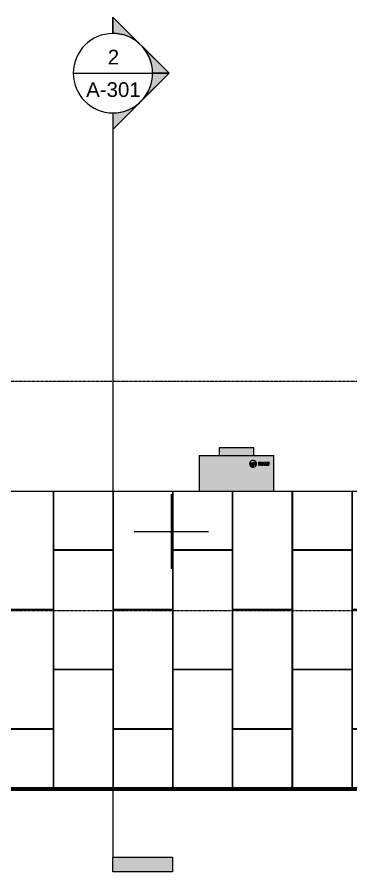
# Model space of a CAD drawing. Header units: inches. Extents: x 20426 to 81837, y -461 to 713.
# Drawn here: x 24415 to 24684, y -67 to 622 of the extents above; entities that cross this region are included whole.
import ezdxf

# ---------------------------------------------------------------- set-up
doc = ezdxf.new("R2010")
doc.units = ezdxf.units.IN
doc.header["$MEASUREMENT"] = 0
doc.linetypes.add('Grid Line 1_2_', pattern=[0.875, 0.5, -0.125, 0.125, -0.125])
for name, color, linetype, lineweight in [('A-FLOR-LEVL', 51, 'Continuous', 9), ('A-WALL-PATT', 111, 'Continuous', 13), ('C-TOPO', 7, 'Continuous', 9), ('G-ANNO-SYMB', 111, 'Continuous', 9), ('G-IMPT', 8, 'Continuous', 9), ('L-SITE-WALL', 31, 'Continuous', 13), ('M-EQPM', 50, 'Continuous', 9), ('M-HVAC-DUCT-CNTR', 70, 'Continuous', 9)]:
    doc.layers.add(name, color=color, linetype=linetype, lineweight=lineweight)
doc.styles.add('Arial_2', font='arial.ttf', dxfattribs={"height": 11.802395})

# ---------------------------------------------------------------- blocks, each defined once
blk = doc.blocks.new('Trane - 20-75 Ton Packaged Ind Rooftop DX Cooling Only and Extended Casing TAG_SXHLF20_ 0210035350 - PL_AS_HF001102-e2b63efd-16e1-40f1-8521-6466c1d8891c_dwg_Trane-SXHLF20-700801-Elevation - South')
at = {"layer": 'G-IMPT'}
for points in [[(22678.89, 240), (22678.89, 269), (22618.74, 269), (22618.74, 240), (22631.58, 240)], [(22648.86, 269), (22662.79, 269), (22662.79, 275.2), (22634.8, 275.2), (22634.8, 269), (22647.5, 269)]]:
    blk.add_hatch(color=256, dxfattribs=at).paths.add_polyline_path(points, flags=0)
for p, q in [((22618.74, 269), (22678.89, 269)), ((22618.74, 269), (22618.74, 240)), ((22634.8, 275.2), (22634.8, 269)), ((22662.79, 275.2), (22634.8, 275.2)), ((22662.79, 269), (22662.79, 275.2)), ((22678.89, 240), (22678.89, 269))]:
    blk.add_line(p, q, dxfattribs=at)
blk = doc.blocks.new('Trane - 20-75 Ton Packaged Ind Rooftop DX Cooling Only and Extended Casing TAG_SXHLF20_ 0210035350 - PL_AS_HF001102-e2b63efd-16e1-40f1-8521-6466c1d8891c_dwg_TRANEBIMLOGO-700802-Elevation - South')
at = {"layer": 'G-IMPT', "flags": 128}
for points in [[(22663.25, 262.38), (22659.51, 262.44), (22663.29, 262.51)], [(22663.15, 262.02), (22659.51, 262.08), (22663.18, 262.15)], [(22663.36, 262.74), (22659.55, 262.8), (22663.41, 262.87)], [(22668.33, 263.28), (22666.59, 263.28), (22666.39, 262.62), (22666.93, 262.62), (22666.52, 261.24), (22667.24, 261.24), (22667.65, 262.62), (22668.13, 262.62)], [(22670.58, 262.06), (22670.86, 262.65), (22670.93, 262.06)], [(22674.52, 262.71), (22675.24, 262.71), (22675.36, 263.28), (22673.92, 263.28), (22673.5, 261.24), (22674.94, 261.24), (22675.06, 261.82), (22674.34, 261.82), (22674.37, 261.99), (22675.09, 261.99), (22675.21, 262.54), (22674.49, 262.54)], [(22663.04, 261.66), (22659.55, 261.72), (22663.07, 261.79)], [(22662.93, 261.31), (22659.65, 261.36), (22662.96, 261.42)], [(22662.82, 260.95), (22659.8, 261), (22662.85, 261.06)], [(22662.71, 260.6), (22660.02, 260.64), (22662.74, 260.69)]]:
    blk.add_lwpolyline(points, close=True, dxfattribs=at)
for points in [[(22665, 261.85), (22661.65, 261.9), (22665.01, 261.96)], [(22665.03, 262.21), (22661.76, 262.26), (22665.03, 262.32)], [(22665.01, 262.57), (22661.87, 262.62), (22665, 262.68)], [(22664.95, 262.93), (22661.98, 262.98), (22664.92, 263.04)], [(22664.83, 263.29), (22662.09, 263.34), (22664.79, 263.39)], [(22669.34, 263.28), (22668.44, 263.28), (22667.85, 261.24), (22668.57, 261.24), (22668.76, 261.88), (22669.05, 261.24), (22670.19, 261.24), (22670.36, 261.6), (22670.99, 261.6), (22671.03, 261.24), (22672.22, 261.24), (22672.4, 262.14)], [(22669.22, 262.52), (22668.94, 262.52), (22669, 262.76), (22669.22, 262.76)], [(22672.92, 262.32), (22672.64, 263.28), (22671.98, 263.28), (22671.6, 261.49), (22671.38, 263.28), (22670.54, 263.28), (22669.67, 261.46), (22669.39, 262.07)], [(22672.4, 262.14), (22672.7, 261.24), (22673.36, 261.24), (22673.78, 263.28), (22673.12, 263.28), (22672.92, 262.32)], [(22664.92, 261.49), (22661.54, 261.54), (22664.95, 261.6)]]:
    blk.add_lwpolyline(points, dxfattribs=at)
at = {"layer": 'G-IMPT'}
for centre, radius, start, end in [((22662.26, 262.26), 2.78, 23.8503, 343.69736), ((22662.26, 262.26), 2.78, 16.13817, 21.72724), ((22662.26, 262.26), 2.78, 8.59284, 13.93311), ((22662.26, 262.26), 2.78, 1.17836, 6.31296), ((22662.26, 262.26), 2.78, 353.76705, 358.82163), ((22669.22, 262.64), 0.12, 269.71442, 90.28648), ((22669.39, 262.68), 0.607, 269.49087, 95.33764), ((22662.26, 262.26), 2.78, 346.23104, 351.32722)]:
    blk.add_arc(centre, radius, start, end, dxfattribs=at)
blk = doc.blocks.new('Trane - 20-75 Ton Packaged Ind Rooftop DX Cooling Only and Extended Casing TAG_SXHLF20_ 0210035350 - PL_AS_HF001102-e2b63efd-16e1-40f1-8521-6466c1d8891c_dwg-700800-Elevation - South')
for name in ['Trane - 20-75 Ton Packaged Ind Rooftop DX Cooling Only and Extended Casing TAG_SXHLF20_ 0210035350 - PL_AS_HF001102-e2b63efd-16e1-40f1-8521-6466c1d8891c_dwg_Trane-SXHLF20-700801-Elevation - South', 'Trane - 20-75 Ton Packaged Ind Rooftop DX Cooling Only and Extended Casing TAG_SXHLF20_ 0210035350 - PL_AS_HF001102-e2b63efd-16e1-40f1-8521-6466c1d8891c_dwg_TRANEBIMLOGO-700802-Elevation - South']:
    blk.add_blockref(name, (0, 0))
blk = doc.blocks.new('Trane - 20-75 Ton Packaged Ind Rooftop DX Cooling Only and Extended Casing TAG_SXHLF20_ 0210035350 - SXHLF20-700809-Elevation - South')
blk.add_blockref('Trane - 20-75 Ton Packaged Ind Rooftop DX Cooling Only and Extended Casing TAG_SXHLF20_ 0210035350 - PL_AS_HF001102-e2b63efd-16e1-40f1-8521-6466c1d8891c_dwg-700800-Elevation - South', (0, 0))
blk = doc.blocks.new('Section - 3_32_ x 3_8_-18514-Elevation - South')
at = {"layer": 'G-ANNO-SYMB'}
blk.add_hatch(color=256, dxfattribs=at).paths.add_polyline_path([(25190.09, 122.7), (25238.09, 122.7), (25238.09, 134.7), (25190.09, 134.7)], flags=0)
for p, q in [((25190.09, 122.7), (25190.09, 134.7)), ((25190.09, 134.7), (25238.09, 134.7)), ((25238.09, 134.7), (25238.09, 122.7)), ((25238.09, 122.7), (25190.09, 122.7))]:
    blk.add_line(p, q, dxfattribs=at)
blk = doc.blocks.new('Section - Section Head - Filled-1526-Elevation - South')
at = {"layer": 'G-ANNO-SYMB'}
h = blk.add_hatch(color=256, dxfattribs=at)
edge = h.paths.add_edge_path(flags=0)
edge.add_line((25216.62, -392.22), (25238.09, -370.75))
edge.add_line((25238.09, -370.75), (25238.09, -383.96))
edge.add_arc((25238.09, -416), 32.04, 90, 132.0784)
h = blk.add_hatch(color=256, dxfattribs=at)
edge = h.paths.add_edge_path(flags=0)
edge.add_arc((25238.09, -416), 32, 135, 180)
edge.add_line((25206.09, -416), (25192.84, -416))
edge.add_line((25192.84, -416), (25215.47, -393.37))
h = blk.add_hatch(color=256, dxfattribs=at)
edge = h.paths.add_edge_path(flags=0)
edge.add_line((25215.47, -438.63), (25192.84, -416))
edge.add_line((25192.84, -416), (25206.09, -416))
edge.add_arc((25238.09, -416), 32, 180, 225)
h = blk.add_hatch(color=256, dxfattribs=at)
edge = h.paths.add_edge_path(flags=0)
edge.add_arc((25238.09, -416), 32.04, 227.9216, 270)
edge.add_line((25238.09, -448.04), (25238.09, -461.25))
edge.add_line((25238.09, -461.25), (25216.62, -439.78))
for p, q in [((25192.84, -416), (25238.09, -370.75)), ((25238.09, -370.75), (25216.62, -392.22)), ((25238.09, -384), (25238.09, -370.75)), ((25238.09, -383.96), (25238.09, -370.75)), ((25215.47, -393.37), (25192.84, -416)), ((25192.84, -416), (25238.09, -461.25)), ((25206.09, -416), (25192.84, -416)), ((25192.84, -416), (25215.47, -438.63)), ((25192.84, -416), (25206.09, -416)), ((25216.62, -439.78), (25238.09, -461.25)), ((25238.09, -448), (25238.09, -461.25)), ((25238.09, -461.25), (25238.09, -448.04))]:
    blk.add_line(p, q, dxfattribs=at)
for radius, start, end in [(32, 90, 270), (32.04, 90, 132.0784), (32, 270, 90), (32, 135, 180), (32, 180, 225), (32.04, 227.9216, 270)]:
    blk.add_arc((25238.09, -416), radius, start, end, dxfattribs=at)

msp = doc.modelspace()

# ---------------------------------------------------------------- hatches: boundary and pattern name
at = {"layer": 'A-WALL-PATT', "lineweight": 9}
h = msp.add_hatch(dxfattribs=at)
h.set_pattern_fill('FP_9', color=256, style=0, pattern_type=2)
h.set_pattern_definition([(90, (24107.28, 0.33), (96.333, -6e-15), [96, -0.333]), (90, (24059.44, 0.33), (96.333, -6e-15), [96, -0.333]), (0, (24011.28, 48.33), (0, -96.333), [47.833, -48.5]), (0, (24011.28, 48.67), (0, -96.333), [47.833, -48.5]), (0, (24059.28, 0), (0, -96.333), [48, -48.333]), (0, (24059.44, 0.33), (0, -96.333), [47.833, -48.5]), (90, (24107.61, 48.67), (96.333, -6e-15), [47.667, -48.666]), (90, (24059.11, 48.67), (96.333, -6e-15), [47.667, -48.666]), (90, (24107.61, 0), (96.333, -6e-15), [48.333, -48]), (90, (24059.11, 0), (96.333, -6e-15), [48.333, -48])])
h.paths.add_polyline_path([(24747.69, 0), (24748.15, 0), (24748.15, 144), (24754.21, 144), (24754.21, 152.12), (24746.74, 152.08), (24746.71, 144.14), (24746.49, 144.02), (24745.52, 144.02), (24745.52, 144.08), (24744.93, 144.08), (24744.7, 144.27), (24744.68, 144.33), (24744.68, 152.12), (24723.35, 152.12), (24723.35, 154.48), (24754.21, 154.48), (24754.21, 240), (24005.21, 240), (24005.21, 154.3), (24019.71, 154.91), (24019.71, 154.43), (24014.29, 154.21), (24014.61, 146.08), (24005.21, 145.69), (24005.21, 144), (24396.53, 144), (24396.53, 0), (24739.05, 0)], flags=0)

# ---------------------------------------------------------------- linework, layer by layer
at = {"layer": 'A-FLOR-LEVL', "linetype": 'Grid Line 1_2_'}
for p, q in [((23922.49, 328.83), (28374.34, 328.83)), ((23922.49, 144), (28374.34, 144)), ((23922.49, 0), (28374.34, 0))]:
    msp.add_line(p, q, dxfattribs=at)
at = {"layer": 'C-TOPO', "lineweight": 70}
msp.add_line((25130.14, 0), (23883.74, 0), dxfattribs=at)
at = {"layer": 'C-TOPO'}
msp.add_line((23883.74, 0), (25130.15, 0), dxfattribs=at)
at = {"layer": 'G-ANNO-SYMB'}
for p, q in [((24460.54, 577.16), (24524.54, 577.16)), ((24492.54, 545.16), (24492.54, -54.82))]:
    msp.add_line(p, q, dxfattribs=at)
at = {"layer": 'L-SITE-WALL'}
msp.add_line((24754.21, 240), (24005.21, 240), dxfattribs=at)
at = {"layer": 'M-HVAC-DUCT-CNTR'}
for p, q in [((24539.71, 177.64), (24539.71, 237.64)), ((24509.71, 207.64), (24569.71, 207.64))]:
    msp.add_line(p, q, dxfattribs=at)

# ---------------------------------------------------------------- block references
at = {"layer": 'G-ANNO-SYMB', "rotation": 180}
for name, p in [('Section - Section Head - Filled-1526-Elevation - South', (49730.63, 161.16)), ('Section - 3_32_ x 3_8_-18514-Elevation - South', (49730.63, 67.89))]:
    msp.add_blockref(name, p, dxfattribs=at)
at = {"layer": 'M-EQPM'}
msp.add_blockref('Trane - 20-75 Ton Packaged Ind Rooftop DX Cooling Only and Extended Casing TAG_SXHLF20_ 0210035350 - SXHLF20-700809-Elevation - South', (1943.32, 0), dxfattribs=at)

# ---------------------------------------------------------------- texts
at = {"layer": 'G-ANNO-SYMB', "attachment_point": 2, "line_spacing_factor": 0.938532, "style": 'Arial_2'}
for s, insert, char_height, width in [('2', (24492.95, 596.05), 11.8, 10.944), ('A-301', (24492.95, 569.87), 11.802, 52.416)]:
    msp.add_mtext(s, dxfattribs=dict(at, insert=insert, char_height=char_height, width=width))

doc.saveas('drawing.dxf')
